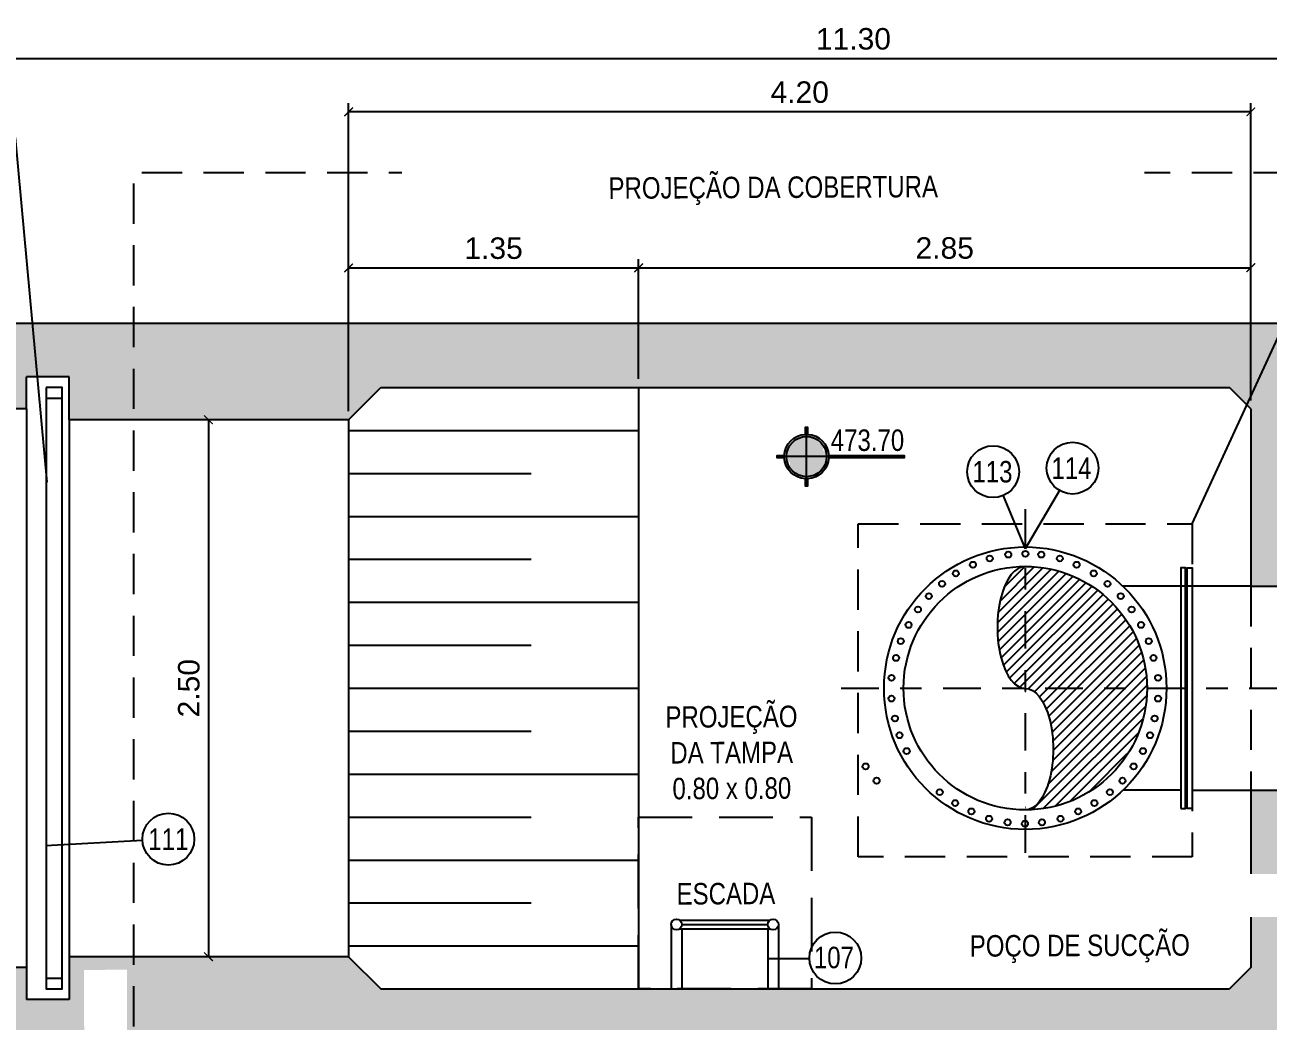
# Model space of a CAD drawing. Header units: feet. Extents: x 0 to 285175, y 0 to 9111378.
# Drawn here: x 285096.56 to 285102.35, y 9111372.08 to 9111376.72 of the extents above; entities that cross this region are included whole.
import ezdxf
from ezdxf import colors
from ezdxf.entities.mleader import LeaderData, LeaderLine
from ezdxf.enums import TextEntityAlignment as Align
from ezdxf.math import Vec2, Vec3

# ---------------------------------------------------------------- set-up
doc = ezdxf.new("R2010")
doc.units = ezdxf.units.FT
doc.header["$MEASUREMENT"] = 0
doc.linetypes.add('DASHDOT', pattern=[1, 0.5, -0.25, 0, -0.25])
doc.linetypes.add('HIDDEN', pattern=[0.375, 0.25, -0.125])
doc.layers.get('0').update_dxf_attribs({"linetype": 'CONTINUOUS'})
doc.layers.get('DEFPOINTS').update_dxf_attribs({"linetype": 'CONTINUOUS'})
for name, color, linetype in [('01', 1, 'CONTINUOUS'), ('01PROJ', 1, 'HIDDEN'), ('A-NIVEIS', 1, 'CONTINUOUS'), ('A-TEXTO', 2, 'CONTINUOUS'), ('EIXO', 1, 'DASHDOT'), ('H-SA-CONTORNO', 2, 'CONTINUOUS'), ('H-SA-DIM', 1, 'CONTINUOUS'), ('H-SA-ESTRUTURA (CORTE)', 5, 'CONTINUOUS'), ('H-SA-HTC CONCRETO', 253, 'CONTINUOUS'), ('H-SA-HTC ENCHIMENTO', 1, 'CONTINUOUS'), ('H-SA-TEXTO', 2, 'CONTINUOUS'), ('INDIC', 2, 'CONTINUOUS'), ('Top View-Ferro Fundido - JGS - K7(Esgoto)', 7, 'CONTINUOUS'), ('TUBULAÇÃO', 5, 'CONTINUOUS')]:
    doc.layers.add(name, color=color, linetype=linetype)
doc.styles.add('EGC_Arial_2.0mm', font='arial.ttf', dxfattribs={"width": 0.8, "height": 2})
doc.styles.get("Standard").update_dxf_attribs({"font": 'arial.ttf'})
doc.dimstyles.new('Copy of EGC_2.0mm', dxfattribs={"dimtxt": 0.1, "dimasz": 0.04, "dimexe": 0.04, "dimexo": 0.04, "dimgap": 0.04, "dimtad": 1, "dimzin": 1, "dimdsep": 46, "dimtxsty": 'Standard', "dimblk": 'ARCHTICK', "dimcen": 0, "dimclrd": 1, "dimclre": 1, "dimclrt": 2, "dimazin": 0, "dimtfac": 1, "dimtix": 1, "dimtmove": 1, "dimatfit": 3, "dimldrblk": 'NONE', "dimfxl": 0.002, "dimtolj": 1, "dimtzin": 0, "dimlwd": -1, "dimarcsym": 0})

# ---------------------------------------------------------------- blocks, each defined once
blk = doc.blocks.new('_ArchTick')
at = {"color": 0, "linetype": 'ByBlock', "const_width": 0.15}
blk.add_lwpolyline([(-0.5, -0.5), (0.5, 0.5)], dxfattribs=at)
blk = doc.blocks.new('*D1184')
at = {"layer": 'DEFPOINTS', "color": 0, "transparency": 16777216}
for p in [(285097.4176, 9111374.8792), (285097.4152, 9111372.3792), (285097.4176, 9111372.3792)]:
    blk.add_point(p, dxfattribs=at)
at = {"layer": 'H-SA-DIM', "color": 1, "lineweight": -2, "transparency": 16777216}
for p, q in [((285097.3776, 9111374.8792), (285097.3752, 9111374.8792)), ((285097.3776, 9111372.3792), (285097.3752, 9111372.3792))]:
    blk.add_line(p, q, dxfattribs=at)
at = {"layer": 'H-SA-DIM', "color": 1, "transparency": 16777216}
blk.add_line((285097.4152, 9111374.8792), (285097.4152, 9111372.3792), dxfattribs=at)
at = {"layer": 'H-SA-DIM', "color": 1, "transparency": 16777216, "xscale": 0.04, "yscale": 0.04, "zscale": 0.04}
for p, rotation in [((285097.4152, 9111374.8792), 90), ((285097.4152, 9111372.3792), 270)]:
    blk.add_blockref('_ArchTick', p, dxfattribs=dict(at, rotation=rotation))
at = {"layer": 'H-SA-DIM', "color": 2, "transparency": 16777216, "insert": (285097.3242, 9111373.6292), "char_height": 0.1, "attachment_point": 5, "rotation": 90}
blk.add_mtext('\\A1;2.50', dxfattribs=at)
blk = doc.blocks.new('_None')
blk = doc.blocks.new('*D1179')
at = {"layer": 'DEFPOINTS', "color": 0, "transparency": 16777216}
for p in [(285106.0676, 9111376.5607), (285106.0676, 9111375.0292), (285094.7676, 9111374.8792)]:
    blk.add_point(p, dxfattribs=at)
at = {"layer": 'H-SA-DIM', "color": 1, "lineweight": -2, "transparency": 16777216}
for p, q in [((285094.7676, 9111374.9192), (285094.7676, 9111376.6007)), ((285106.0676, 9111375.0692), (285106.0676, 9111376.6007))]:
    blk.add_line(p, q, dxfattribs=at)
at = {"layer": 'H-SA-DIM', "color": 1, "transparency": 16777216}
blk.add_line((285094.7676, 9111376.5607), (285106.0676, 9111376.5607), dxfattribs=at)
at = {"layer": 'H-SA-DIM', "color": 1, "transparency": 16777216, "xscale": 0.04, "yscale": 0.04, "zscale": 0.04, "rotation": 180}
blk.add_blockref('_ArchTick', (285094.7676, 9111376.5607), dxfattribs=at)
at = {"layer": 'H-SA-DIM', "color": 1, "transparency": 16777216, "xscale": 0.04, "yscale": 0.04, "zscale": 0.04}
blk.add_blockref('_ArchTick', (285106.0676, 9111376.5607), dxfattribs=at)
at = {"layer": 'H-SA-DIM', "color": 2, "transparency": 16777216, "insert": (285100.4176, 9111376.6518), "char_height": 0.1, "attachment_point": 5}
blk.add_mtext('\\A1;11.30', dxfattribs=at)
blk = doc.blocks.new('*D1195')
at = {"layer": 'DEFPOINTS', "color": 0, "transparency": 16777216}
for p in [(285098.0676, 9111376.3125), (285102.2676, 9111374.9292), (285098.0676, 9111374.8792)]:
    blk.add_point(p, dxfattribs=at)
at = {"layer": 'H-SA-DIM', "color": 1, "lineweight": -2, "transparency": 16777216}
for p, q in [((285098.0676, 9111374.9192), (285098.0676, 9111376.3525)), ((285102.2676, 9111374.9692), (285102.2676, 9111376.3525))]:
    blk.add_line(p, q, dxfattribs=at)
at = {"layer": 'H-SA-DIM', "color": 1, "transparency": 16777216}
blk.add_line((285102.2676, 9111376.3125), (285098.0676, 9111376.3125), dxfattribs=at)
at = {"layer": 'H-SA-DIM', "color": 1, "transparency": 16777216, "xscale": 0.04, "yscale": 0.04, "zscale": 0.04, "rotation": 180}
blk.add_blockref('_ArchTick', (285098.0676, 9111376.3125), dxfattribs=at)
at = {"layer": 'H-SA-DIM', "color": 1, "transparency": 16777216, "xscale": 0.04, "yscale": 0.04, "zscale": 0.04}
blk.add_blockref('_ArchTick', (285102.2676, 9111376.3125), dxfattribs=at)
at = {"layer": 'H-SA-DIM', "color": 2, "transparency": 16777216, "insert": (285100.1676, 9111376.4036), "char_height": 0.1, "attachment_point": 5}
blk.add_mtext('\\A1;4.20', dxfattribs=at)
blk = doc.blocks.new('*U1305')
at = {"true_color": 0xffffff}
h = blk.add_hatch(color=7, dxfattribs=at)
h.dxf.hatch_style = 1
edge = h.paths.add_edge_path()
edge.add_arc((0, 0), 2.07, 92.7623, 177.2377, ccw=False)
edge.add_line((-0.1, 2.07), (-0.1, 2.75))
edge.add_line((-0.1, 2.75), (0.1, 2.75))
edge.add_line((0.1, 2.75), (0.1, 2.07))
edge.add_arc((0, 0), 2.07, 2.7623, 87.2377, ccw=False)
edge.add_line((2.07, 0.1), (9.09, 0.1))
edge.add_line((9.09, 0.1), (9.09, -0.1))
edge.add_line((9.09, -0.1), (2.07, -0.1))
edge.add_arc((0, 0), 2.07, 272.7623, 357.2377, ccw=False)
edge.add_line((0.1, -2.07), (0.1, -2.75))
edge.add_line((0.1, -2.75), (-0.1, -2.75))
edge.add_line((-0.1, -2.75), (-0.1, -2.07))
edge.add_arc((0, 0), 2.07, 182.7623, 267.2377, ccw=False)
edge.add_line((-2.07, -0.1), (-2.75, -0.1))
edge.add_line((-2.75, -0.1), (-2.75, 0.1))
edge.add_line((-2.75, 0.1), (-2.07, 0.1))
for p, q in [((0, -2.75), (0, 2.75)), ((9.09, 0), (-2.75, 0))]:
    blk.add_line(p, q)
at = {"color": 7, "true_color": 0xffffff}
blk.add_lwpolyline([(-2.07, 0.1, -0.386246), (-0.1, 2.07), (-0.1, 2.75), (0.1, 2.75), (0.1, 2.07, -0.386246), (2.07, 0.1), (9.09, 0.1), (9.09, -0.1), (2.07, -0.1, -0.386246), (0.1, -2.07), (0.1, -2.75), (-0.1, -2.75), (-0.1, -2.07, -0.386246), (-2.07, -0.1), (-2.75, -0.1), (-2.75, 0.1)], format="xyb", close=True, dxfattribs=at)
blk.add_circle((0, 0), 1.87)
for points in [[(0, 1.87), (0, 0), (0.58, 1.78), (0.59, 0)], [(0.58, 1.78), (0.59, 0), (1.1, 1.52), (1.1, 0)], [(1.1, 1.52), (1.1, 0), (1.53, 1.08), (1.57, 0)], [(-1.79, -0.57), (0, 0), (-1.8, -0.54), (-1.88, 0)], [(-1.53, -1.08), (-1.57, 0), (-1.79, -0.57), (0, 0)], [(-1.1, -1.52), (-1.1, 0), (-1.53, -1.08), (-1.57, 0)], [(-0.58, -1.78), (-0.59, 0), (-1.1, -1.52), (-1.1, 0)], [(0, -1.88), (0, 0), (-0.58, -1.78), (-0.59, 0)], [(1.53, 1.08), (1.57, 0), (1.79, 0.57), (0, 0)], [(1.79, 0.57), (0, 0), (1.8, 0.54), (1.87, 0)]]:
    blk.add_solid(points)
at = {"layer": 'A-TEXTO', "color": 2, "style": 'EGC_Arial_2.0mm', "width": 0.8}
blk.add_attdef('000.00', text='', height=2, dxfattribs=at).set_placement((9.09, 0.53), align=Align.RIGHT)
blk = doc.blocks.new('*D1215')
at = {"layer": 'DEFPOINTS', "color": 0, "transparency": 16777216}
for p in [(285099.4176, 9111375.586), (285099.4176, 9111375.0292), (285098.0676, 9111374.8792)]:
    blk.add_point(p, dxfattribs=at)
at = {"layer": 'H-SA-DIM', "color": 1, "lineweight": -2, "transparency": 16777216}
for p, q in [((285098.0676, 9111374.9192), (285098.0676, 9111375.626)), ((285099.4176, 9111375.0692), (285099.4176, 9111375.626))]:
    blk.add_line(p, q, dxfattribs=at)
at = {"layer": 'H-SA-DIM', "color": 1, "transparency": 16777216}
blk.add_line((285098.0676, 9111375.586), (285099.4176, 9111375.586), dxfattribs=at)
at = {"layer": 'H-SA-DIM', "color": 1, "transparency": 16777216, "xscale": 0.04, "yscale": 0.04, "zscale": 0.04, "rotation": 180}
blk.add_blockref('_ArchTick', (285098.0676, 9111375.586), dxfattribs=at)
at = {"layer": 'H-SA-DIM', "color": 1, "transparency": 16777216, "xscale": 0.04, "yscale": 0.04, "zscale": 0.04}
blk.add_blockref('_ArchTick', (285099.4176, 9111375.586), dxfattribs=at)
at = {"layer": 'H-SA-DIM', "color": 2, "transparency": 16777216, "insert": (285098.7426, 9111375.6771), "char_height": 0.1, "attachment_point": 5}
blk.add_mtext('\\A1;1.35', dxfattribs=at)
blk = doc.blocks.new('*D1216')
at = {"layer": 'DEFPOINTS', "color": 0, "transparency": 16777216}
for p in [(285102.2676, 9111375.587), (285099.4176, 9111375.0292), (285102.2676, 9111374.9292)]:
    blk.add_point(p, dxfattribs=at)
at = {"layer": 'H-SA-DIM', "color": 1, "lineweight": -2, "transparency": 16777216}
for p, q in [((285099.4176, 9111375.0692), (285099.4176, 9111375.627)), ((285102.2676, 9111374.9692), (285102.2676, 9111375.627))]:
    blk.add_line(p, q, dxfattribs=at)
at = {"layer": 'H-SA-DIM', "color": 1, "transparency": 16777216}
blk.add_line((285099.4176, 9111375.587), (285102.2676, 9111375.587), dxfattribs=at)
at = {"layer": 'H-SA-DIM', "color": 1, "transparency": 16777216, "xscale": 0.04, "yscale": 0.04, "zscale": 0.04, "rotation": 180}
blk.add_blockref('_ArchTick', (285099.4176, 9111375.587), dxfattribs=at)
at = {"layer": 'H-SA-DIM', "color": 1, "transparency": 16777216, "xscale": 0.04, "yscale": 0.04, "zscale": 0.04}
blk.add_blockref('_ArchTick', (285102.2676, 9111375.587), dxfattribs=at)
at = {"layer": 'H-SA-DIM', "color": 2, "transparency": 16777216, "insert": (285100.8426, 9111375.678), "char_height": 0.1, "attachment_point": 5}
blk.add_mtext('\\A1;2.85', dxfattribs=at)

msp = doc.modelspace()

# ---------------------------------------------------------------- hatches: boundary and pattern name
at = {"layer": '01'}
h = msp.add_hatch(dxfattribs=at)
h.set_pattern_fill('ANSI31', color=256, scale=0.01, style=0)
h.set_pattern_definition([(45, (285098.459524, 9111375.57002), (-0.02245064, 0.02245064), [])])
edge = h.paths.add_edge_path()
edge.add_ellipse((285101.2167, 9111373.9121), major_axis=(0, 0.2837), ratio=0.459777, start_angle=-0.40143, end_angle=180.40143)
edge.add_line((285101.2176, 9111373.6284), (285101.2176, 9111374.1958))
edge = h.paths.add_edge_path()
edge.add_line((285101.2176, 9111374.1958), (285101.2176, 9111373.6284))
edge.add_line((285101.2176, 9111373.6284), (285101.7843, 9111373.6293))
edge.add_arc((285101.2171, 9111373.6286), 0.5672, 0.06746, 89.94316)
edge = h.paths.add_edge_path()
edge.add_ellipse((285101.2174, 9111373.3454), major_axis=(0, 0.2829), ratio=0.460372, start_angle=180.11212, end_angle=359.88788, ccw=False)
edge.add_arc((285101.2099, 9111373.6369), 0.5744, 270.77016, 359.24045)
edge.add_line((285101.7843, 9111373.6293), (285101.2176, 9111373.6284))
at = {"layer": 'H-SA-HTC CONCRETO'}
h = msp.add_hatch(color=256, dxfattribs=at)
h.dxf.hatch_style = 1
h.paths.add_polyline_path([(285098.2176, 9111375.0292), (285101.2176, 9111375.0292), (285101.2176, 9111375.3292), (285097.0676, 9111375.3292), (285097.0676, 9111374.8792), (285098.0676, 9111374.8792)])
h.paths.add_polyline_path([(285101.2176, 9111372.2292), (285098.2176, 9111372.2292), (285098.0676, 9111372.3792), (285097.0676, 9111372.3792), (285097.0676, 9111371.7792), (285098.0676, 9111371.7792), (285098.2176, 9111371.9292), (285101.2176, 9111371.9292)])
h.paths.add_polyline_path([(285106.3676, 9111370.0542), (285106.2289, 9111370.0542), (285106.2289, 9111369.9692), (285106.2064, 9111369.9692), (285106.2064, 9111370.0542), (285106.0676, 9111370.0542), (285106.0676, 9111369.1292), (285105.2176, 9111369.1292), (285102.5676, 9111369.1292), (285102.5676, 9111369.9292), (285102.5676, 9111370.0542), (285102.4289, 9111370.0542), (285102.4289, 9111369.9692), (285102.4064, 9111369.9692), (285102.4064, 9111370.0542), (285102.2676, 9111370.0542), (285102.2676, 9111369.2292), (285102.1676, 9111369.1292), (285098.2176, 9111369.1292), (285098.0676, 9111369.2792), (285097.0676, 9111369.2792), (285097.0676, 9111368.6792), (285098.0676, 9111368.6792), (285098.2176, 9111368.8292), (285102.1676, 9111368.8292), (285102.2676, 9111368.7292), (285102.2676, 9111368.1042), (285102.4064, 9111368.1042), (285102.4064, 9111368.1892), (285102.4289, 9111368.1892), (285102.4289, 9111368.1042), (285102.5676, 9111368.1042), (285102.5676, 9111368.8292), (285103.4176, 9111368.8292), (285105.2176, 9111368.8292), (285106.0676, 9111368.8292), (285106.0676, 9111368.1042), (285106.2064, 9111368.1042), (285106.2064, 9111368.1892), (285106.2289, 9111368.1892), (285106.2289, 9111368.1042), (285106.3676, 9111368.1042)])
h.paths.add_polyline_path([(285100.4525, 9111366.7292), (285098.2176, 9111366.7292), (285098.0676, 9111366.8792), (285097.0676, 9111366.8792), (285097.0676, 9111366.4292), (285100.2966, 9111366.4292)])
h.paths.add_polyline_path([(285106.3676, 9111367.4542), (285106.2289, 9111367.4542), (285106.2289, 9111367.3692), (285106.2064, 9111367.3692), (285106.2064, 9111367.4542), (285106.0676, 9111367.4542), (285106.0676, 9111366.7292), (285105.2176, 9111366.7292), (285104.1747, 9111366.7292), (285104.0434, 9111366.4292), (285106.3676, 9111366.4292)])
h.paths.add_polyline_path([(285106.3676, 9111373.1542), (285106.2289, 9111373.1542), (285106.2289, 9111373.0692), (285106.2064, 9111373.0692), (285106.2064, 9111373.1542), (285106.0676, 9111373.1542), (285106.0676, 9111372.2292), (285105.2176, 9111372.2292), (285104.3176, 9111372.2292), (285104.3176, 9111371.9292), (285105.2176, 9111371.9292), (285106.0676, 9111371.9292), (285106.0676, 9111371.0042), (285106.2064, 9111371.0042), (285106.2064, 9111371.0892), (285106.2289, 9111371.0892), (285106.2289, 9111371.0042), (285106.3676, 9111371.0042)])
h.paths.add_polyline_path([(285104.3176, 9111372.2292), (285102.5676, 9111372.2292), (285102.5676, 9111373.0292), (285102.5676, 9111373.1542), (285102.4289, 9111373.1542), (285102.4289, 9111373.0692), (285102.4064, 9111373.0692), (285102.4064, 9111373.1542), (285102.2676, 9111373.1542), (285102.2676, 9111372.3292), (285102.1676, 9111372.2292), (285101.2176, 9111372.2292), (285101.2176, 9111371.9292), (285102.1676, 9111371.9292), (285102.2676, 9111371.8292), (285102.2676, 9111371.0042), (285102.4064, 9111371.0042), (285102.4064, 9111371.0892), (285102.4289, 9111371.0892), (285102.4289, 9111371.0042), (285102.5676, 9111371.0042), (285102.5676, 9111371.9292), (285103.4176, 9111371.9292), (285104.3176, 9111371.9292)])
h.paths.add_polyline_path([(285104.3176, 9111375.3292), (285101.2176, 9111375.3292), (285101.2176, 9111375.0292), (285102.1676, 9111375.0292), (285102.2676, 9111374.9292), (285102.2676, 9111374.1042), (285102.4064, 9111374.1042), (285102.4064, 9111374.1892), (285102.4289, 9111374.1892), (285102.4289, 9111374.1042), (285102.5676, 9111374.1042), (285102.5676, 9111375.0292), (285103.4176, 9111375.0292), (285104.3176, 9111375.0292)])
h.paths.add_polyline_path([(285106.3676, 9111375.3292), (285104.3176, 9111375.3292), (285104.3176, 9111375.0292), (285105.2176, 9111375.0292), (285106.0676, 9111375.0292), (285106.0676, 9111374.1042), (285106.2064, 9111374.1042), (285106.2064, 9111374.1892), (285106.2289, 9111374.1892), (285106.2289, 9111374.1042), (285106.3676, 9111374.1042)])
h.paths.add_polyline_path([(285096.5676, 9111375.0792), (285096.5676, 9111375.3292), (285092.2576, 9111375.3292), (285092.2576, 9111374.9292), (285095.1576, 9111374.9292), (285095.1576, 9111375.0792)])
h.paths.add_polyline_path([(285096.5536, 9111366.4292), (285096.5536, 9111366.6792), (285095.1576, 9111366.6792), (285095.1576, 9111366.8292), (285092.2576, 9111366.8292), (285092.2576, 9111366.4292)])
h.paths.add_polyline_path([(285096.5536, 9111366.8292), (285096.5536, 9111366.4292), (285097.0676, 9111366.4292), (285097.0676, 9111366.8792), (285096.7676, 9111366.8792), (285096.7676, 9111366.6792), (285096.5676, 9111366.6792), (285096.5676, 9111366.8292)])
h = msp.add_hatch(color=256, dxfattribs=at)
h.dxf.hatch_style = 1
h.paths.add_polyline_path([(285110.9676, 9111375.2177), (285110.9676, 9111375.3293), (285108.3676, 9111375.3293), (285108.3676, 9111374.2542), (285108.6676, 9111374.2542), (285108.6676, 9111375.0293), (285110.6676, 9111375.0293), (285110.6676, 9111374.891)])
h.paths.add_polyline_path([(285108.6676, 9111373.0042), (285108.3676, 9111373.0042), (285108.3676, 9111371.1542), (285108.6676, 9111371.1542)])
h.paths.add_polyline_path([(285110.9676, 9111373.0042), (285110.6676, 9111373.0042), (285110.6676, 9111371.1542), (285110.9676, 9111371.1542)])
h.paths.add_polyline_path([(285110.9676, 9111375.2177), (285110.6676, 9111374.891), (285110.6676, 9111374.2542), (285110.9676, 9111374.2542)], flags=17)
h.paths.add_polyline_path([(285110.9676, 9111369.9042), (285110.6676, 9111369.9042), (285110.6676, 9111368.2292), (285110.9676, 9111368.2292)])
h.paths.add_polyline_path([(285108.6676, 9111369.9042), (285108.3676, 9111369.9042), (285108.3676, 9111368.2292), (285108.6676, 9111368.2292)])
h.paths.add_polyline_path([(285110.9676, 9111367.3292), (285110.6676, 9111367.3292), (285110.6676, 9111366.0294), (285109.2153, 9111366.0294), (285108.9154, 9111366.0294), (285108.9153, 9111365.7294), (285110.9676, 9111365.7294)])
h.paths.add_polyline_path([(285108.6676, 9111367.3292), (285108.3676, 9111367.3292), (285108.3676, 9111365.7294), (285108.9153, 9111365.7294), (285108.9154, 9111366.0294), (285108.9153, 9111366.0294), (285108.6676, 9111366.0294)])
edge = h.paths.add_edge_path()
edge.add_line((285096.5676, 9111368.8792), (285096.5676, 9111369.0792))
edge.add_line((285096.5676, 9111369.0792), (285095.1576, 9111369.0792))
edge.add_line((285095.1576, 9111369.0792), (285095.1576, 9111369.2292))
edge.add_line((285095.1576, 9111369.2292), (285094.9176, 9111369.2292))
edge.add_arc((285094.9176, 9111369.0792), 0.15, 90, 180)
edge.add_line((285094.7676, 9111369.0792), (285094.7676, 9111368.8792))
edge.add_arc((285094.9176, 9111368.8792), 0.15, 180, 270)
edge.add_line((285094.9176, 9111368.7292), (285095.1576, 9111368.7292))
edge.add_line((285095.1576, 9111368.7292), (285095.1576, 9111368.8792))
edge.add_line((285095.1576, 9111368.8792), (285096.5676, 9111368.8792))
h.paths.add_polyline_path([(285096.5676, 9111369.0792), (285096.5676, 9111368.8792), (285096.7676, 9111368.8792), (285096.7676, 9111368.6792), (285097.0676, 9111368.6792), (285097.0676, 9111369.2792), (285096.7676, 9111369.2792), (285096.7676, 9111369.0792)])
h.paths.add_polyline_path([(285096.5676, 9111371.8292), (285095.1576, 9111371.8292)], flags=0)
h.paths.add_polyline_path([(285096.5676, 9111372.1792), (285096.5676, 9111371.9792), (285096.7676, 9111371.9792), (285096.7676, 9111371.7792), (285097.0676, 9111371.7792), (285097.0676, 9111372.3792), (285096.7676, 9111372.3792), (285096.7676, 9111372.1792)])
h.paths.add_polyline_path([(285096.5676, 9111375.3292), (285096.5676, 9111375.0792), (285096.7676, 9111375.0792), (285096.7676, 9111374.8792), (285097.0676, 9111374.8792), (285097.0676, 9111375.3292)])
h.paths.add_polyline_path([(285096.2576, 9111372.1792), (285096.2576, 9111372.3292), (285095.1576, 9111372.3292), (285095.1576, 9111372.1792)])
h.paths.add_polyline_path([(285096.4576, 9111372.3292), (285096.4576, 9111372.1792), (285096.5676, 9111372.1792), (285096.5676, 9111372.3292)])
edge = h.paths.add_edge_path()
edge.add_line((285096.2576, 9111371.8292), (285096.2576, 9111371.9792))
edge.add_line((285096.2576, 9111371.9792), (285096.4576, 9111371.9792))
edge.add_line((285096.4576, 9111371.9792), (285096.4576, 9111371.8292))
edge.add_line((285096.4576, 9111371.8292), (285096.5676, 9111371.8292))
edge.add_line((285096.5676, 9111371.8292), (285096.5676, 9111372.1792))
edge.add_line((285096.5676, 9111372.1792), (285095.1576, 9111372.1792))
edge.add_line((285095.1576, 9111372.1792), (285095.1576, 9111372.3292))
edge.add_line((285095.1576, 9111372.3292), (285094.9176, 9111372.3292))
edge.add_arc((285094.9176, 9111372.1792), 0.15, 90, 180)
edge.add_line((285094.7676, 9111372.1792), (285094.7676, 9111371.9792))
edge.add_arc((285094.9176, 9111371.9792), 0.15, 180, 270)
edge.add_line((285094.9176, 9111371.8292), (285096.2576, 9111371.8292))
h.paths.add_polyline_path([(285096.4576, 9111368.8792), (285096.4576, 9111368.7292), (285096.5676, 9111368.7292), (285096.5676, 9111368.8792)])
h.paths.add_polyline_path([(285096.2576, 9111368.7292), (285096.2576, 9111368.8792), (285095.1576, 9111368.8792), (285095.1576, 9111368.7292)])
h.paths.add_polyline_path([(285096.4576, 9111369.2292), (285096.4576, 9111369.0792), (285096.5676, 9111369.0792), (285096.5676, 9111369.2292)])
h.paths.add_polyline_path([(285096.2576, 9111369.0792), (285096.2576, 9111369.2292), (285095.1576, 9111369.2292), (285095.1576, 9111369.0792)])
h.paths.add_polyline_path([(285096.2576, 9111366.6792), (285096.2576, 9111366.8292), (285095.1576, 9111366.8292), (285095.1576, 9111366.6792)])
h.paths.add_polyline_path([(285096.4576, 9111366.8292), (285096.4576, 9111366.6792), (285096.5536, 9111366.6792), (285096.5536, 9111366.8292)])
h.paths.add_polyline_path([(285096.4576, 9111375.0792), (285096.4576, 9111374.9292), (285096.5676, 9111374.9292), (285096.5676, 9111375.0792)])
h.paths.add_polyline_path([(285096.2576, 9111374.9292), (285096.2576, 9111375.0792), (285095.1576, 9111375.0792), (285095.1576, 9111374.9292)])

# ---------------------------------------------------------------- linework, layer by layer
at = {"layer": '01', "color": 1}
for centre in [(285101.052, 9111374.2331), (285101.1383, 9111374.2512), (285101.2182, 9111374.255), (285101.2922, 9111374.2512), (285101.3785, 9111374.2331), (285100.8944, 9111374.1636), (285100.9738, 9111374.2042), (285101.4567, 9111374.2042), (285101.5361, 9111374.1636), (285100.8302, 9111374.1151), (285101.6004, 9111374.1151), (285100.7687, 9111374.0579), (285101.6619, 9111374.0579), (285100.7179, 9111373.9956), (285101.7127, 9111373.9956), (285100.6742, 9111373.9239), (285100.638, 9111373.8484), (285100.6162, 9111373.7699), (285100.5949, 9111373.6777), (285100.5949, 9111373.5807), (285100.6109, 9111373.4884), (285100.632, 9111373.41), (285100.6654, 9111373.3367), (285100.4743, 9111373.2654), (285101.7217, 9111373.2654), (285100.5257, 9111373.1987), (285101.6703, 9111373.1987), (285100.8192, 9111373.1451), (285101.6114, 9111373.1451), (285100.8911, 9111373.0944), (285100.9666, 9111373.0555), (285101.4639, 9111373.0555), (285101.5394, 9111373.0944), (285101.0489, 9111373.0217), (285101.1355, 9111373.0047), (285101.2162, 9111372.9984), (285101.295, 9111373.0047), (285101.3816, 9111373.0217)]:
    msp.add_circle(centre, 0.014, dxfattribs=at)
at = {"layer": '01'}
msp.add_ellipse((285101.2176, 9111373.9121), major_axis=(0, 0.2837), ratio=0.458159, start_param=0, end_param=3.141593, dxfattribs=at)
at = {"layer": '01', "extrusion": (0, 0, -1)}
msp.add_ellipse((285101.2176, 9111373.3454), major_axis=(0, 0.2829), ratio=0.459472, start_param=0, end_param=3.141593, dxfattribs=at)
at = {"layer": '01PROJ', "color": 251, "ltscale": 75}
msp.add_line((285096.7676, 9111374.8792), (285096.7676, 9111373.1792), dxfattribs=at)
at = {"layer": 'EIXO', "ltscale": 0.35}
msp.add_line((285100.3602, 9111373.6293), (285113.4568, 9111373.6293), dxfattribs=at)
msp.add_lwpolyline([(285101.2176, 9111374.4634), (285101.2176, 9111372.7933)], dxfattribs=at)
at = {"layer": 'H-SA-CONTORNO', "color": 1, "linetype": 'HIDDEN', "ltscale": 0.75}
for p, q in [((285097.0676, 9111365.7292), (285097.0676, 9111376.0292)), ((285107.0676, 9111376.0292), (285097.0676, 9111376.0292)), ((285102.2676, 9111374.1042), (285102.2676, 9111373.1542))]:
    msp.add_line(p, q, dxfattribs=at)
at = {"layer": 'H-SA-CONTORNO', "ltscale": 0.75}
for p, q in [((285096.6597, 9111374.9792), (285096.7347, 9111374.9792)), ((285099.4176, 9111375.0292), (285099.4176, 9111372.2292)), ((285096.7676, 9111374.8792), (285096.7676, 9111372.3792)), ((285098.0676, 9111374.8792), (285098.0676, 9111372.3792)), ((285096.6597, 9111372.2792), (285096.7347, 9111372.2792)), ((285096.6597, 9111372.2792), (285096.7347, 9111372.2792))]:
    msp.add_line(p, q, dxfattribs=at)
at = {"layer": 'H-SA-CONTORNO'}
msp.add_lwpolyline([(285096.6597, 9111375.0292), (285096.6597, 9111372.2292), (285096.7347, 9111372.2292), (285096.7347, 9111375.0292)], close=True, dxfattribs=at)
at = {"layer": 'H-SA-ESTRUTURA (CORTE)'}
for p, q in [((285092.2676, 9111375.3292), (285106.3676, 9111375.3292)), ((285096.7676, 9111375.0792), (285096.5676, 9111375.0792)), ((285096.5676, 9111374.9292), (285096.5676, 9111375.0792)), ((285096.7676, 9111374.8792), (285096.7676, 9111375.0792)), ((285098.0676, 9111374.8792), (285098.2176, 9111375.0292)), ((285098.2176, 9111375.0292), (285102.1676, 9111375.0292)), ((285102.2676, 9111374.9292), (285102.1676, 9111375.0292)), ((285096.5676, 9111374.9292), (285096.4576, 9111374.9292)), ((285102.2676, 9111374.9292), (285102.2676, 9111374.1042)), ((285098.0676, 9111374.8792), (285096.7676, 9111374.8792)), ((285102.2676, 9111373.1542), (285102.2676, 9111372.3292)), ((285098.0676, 9111372.3792), (285096.7676, 9111372.3792)), ((285096.7676, 9111372.3792), (285096.7676, 9111372.1792)), ((285098.0676, 9111372.3792), (285098.2176, 9111372.2292)), ((285096.5676, 9111372.3292), (285096.4576, 9111372.3292)), ((285096.5676, 9111372.3292), (285096.5676, 9111372.1792)), ((285102.2676, 9111372.3292), (285102.1676, 9111372.2292)), ((285098.2176, 9111372.2292), (285102.1676, 9111372.2292)), ((285096.7676, 9111372.1792), (285096.5676, 9111372.1792))]:
    msp.add_line(p, q, dxfattribs=at)
at = {"layer": 'H-SA-HTC ENCHIMENTO'}
for p, q in [((285098.0676, 9111374.8292), (285099.4176, 9111374.8292)), ((285098.0676, 9111374.6292), (285098.9176, 9111374.6292)), ((285098.0676, 9111374.4292), (285099.4176, 9111374.4292)), ((285098.0676, 9111374.2292), (285098.9176, 9111374.2292)), ((285098.0676, 9111374.0292), (285099.4176, 9111374.0292)), ((285098.0676, 9111373.8292), (285098.9176, 9111373.8292)), ((285098.0676, 9111373.6292), (285099.4176, 9111373.6292)), ((285098.0676, 9111373.4292), (285098.9176, 9111373.4292)), ((285098.0676, 9111373.2292), (285099.4176, 9111373.2292)), ((285098.0676, 9111373.0292), (285098.9176, 9111373.0292)), ((285098.0676, 9111372.8292), (285099.4176, 9111372.8292)), ((285098.0676, 9111372.6292), (285098.9176, 9111372.6292)), ((285098.0676, 9111372.4292), (285099.4176, 9111372.4292))]:
    msp.add_line(p, q, dxfattribs=at)
at = {"layer": 'INDIC', "color": 1, "linetype": 'Continuous'}
for p, q in [((285101.1142, 9111374.5255), (285101.2175, 9111374.2775)), ((285101.3768, 9111374.5497), (285101.2175, 9111374.2775)), ((285097.1079, 9111372.9198), (285096.656, 9111372.8947)), ((285100.2126, 9111372.3692), (285100.0187, 9111372.3692))]:
    msp.add_line(p, q, dxfattribs=at)
for centre in [(285101.0678, 9111374.637), (285101.4377, 9111374.6539), (285097.2285, 9111372.9264), (285100.3332, 9111372.3729)]:
    msp.add_circle(centre, 0.1207, dxfattribs=at)
at = {"layer": 'Top View-Ferro Fundido - JGS - K7(Esgoto)', "color": 1, "linetype": 'ByBlock', "lineweight": -2}
for p, q in [((285102.2676, 9111374.1042), (285101.6722, 9111374.1042)), ((285102.2676, 9111374.1042), (285102.5676, 9111374.1042)), ((285101.9411, 9111373.1542), (285101.6722, 9111373.1542)), ((285101.9941, 9111373.1542), (285102.2676, 9111373.1542)), ((285102.2676, 9111373.1542), (285102.4064, 9111373.1542)), ((285099.6087, 9111372.5492), (285100.0287, 9111372.5492)), ((285099.5687, 9111372.5292), (285099.5687, 9111372.2292)), ((285099.6087, 9111372.5092), (285100.0287, 9111372.5092)), ((285099.6187, 9111372.5292), (285100.0187, 9111372.5292)), ((285099.6187, 9111372.5092), (285099.6187, 9111372.2292)), ((285100.0187, 9111372.5092), (285100.0187, 9111372.2292)), ((285100.0687, 9111372.5292), (285100.0687, 9111372.2292))]:
    msp.add_line(p, q, dxfattribs=at)
for points in [[(285101.9411, 9111373.0692), (285101.9636, 9111373.0692), (285101.9636, 9111374.1892), (285101.9411, 9111374.1892)], [(285101.9941, 9111373.0692), (285101.9716, 9111373.0692), (285101.9716, 9111374.1892), (285101.9941, 9111374.1892)]]:
    msp.add_lwpolyline(points, close=True, dxfattribs=at)
for points in [[(285101.9636, 9111373.1132), (285101.9676, 9111373.1132), (285101.9676, 9111374.1452), (285101.9636, 9111374.1452)], [(285101.9716, 9111373.1132), (285101.9676, 9111373.1132), (285101.9676, 9111374.1452), (285101.9716, 9111374.1452)]]:
    msp.add_lwpolyline(points, dxfattribs=at)
for centre, radius in [((285101.2176, 9111373.6292), 0.6574), ((285101.7564, 9111373.9239), 0.014), ((285101.7925, 9111373.8484), 0.014), ((285101.8143, 9111373.7699), 0.014), ((285101.8356, 9111373.6777), 0.014), ((285101.8356, 9111373.5807), 0.014), ((285101.8196, 9111373.4884), 0.014), ((285101.7985, 9111373.41), 0.014), ((285101.7651, 9111373.3367), 0.014), ((285099.5937, 9111372.5292), 0.025), ((285100.0437, 9111372.5292), 0.025)]:
    msp.add_circle(centre, radius, dxfattribs=at)
at = {"layer": 'TUBULAÇÃO'}
msp.add_circle((285101.2176, 9111373.6292), 0.5667, dxfattribs=at)

# ---------------------------------------------------------------- block references
at = {"layer": 'A-NIVEIS', "xscale": 0.05, "yscale": 0.05, "zscale": 0.05}
msp.add_blockref('*U1305', (285100.1994, 9111374.7073), dxfattribs=at).add_auto_attribs({'000.00': '473.70'})

# ---------------------------------------------------------------- texts
at = {"layer": 'INDIC', "color": 2, "style": 'EGC_Arial_2.0mm', "width": 0.8}
for s, p in [('114', (285101.4326, 9111374.6539)), ('113', (285101.0648, 9111374.637)), ('111', (285097.2285, 9111372.9264)), ('107', (285100.3267, 9111372.3755))]:
    msp.add_text(s, height=0.1, dxfattribs=at).set_placement(p, align=Align.MIDDLE_CENTER)

# ---------------------------------------------------------------- dimensions: what is measured, and where the dimension line sits
at = {"layer": 'H-SA-DIM'}
for base, p1, p2, picture, middle in [((285106.0676, 9111376.5607), (285094.7676, 9111374.8792), (285106.0676, 9111375.0292), '*D1179', (285100.4176, 9111376.6518)), ((285098.0676, 9111376.3125), (285102.2676, 9111374.9292), (285098.0676, 9111374.8792), '*D1195', (285100.1676, 9111376.4036)), ((285099.4176, 9111375.586), (285098.0676, 9111374.8792), (285099.4176, 9111375.0292), '*D1215', (285098.7426, 9111375.6771)), ((285102.2676, 9111375.587), (285099.4176, 9111375.0292), (285102.2676, 9111374.9292), '*D1216', (285100.8426, 9111375.678))]:
    dim = msp.add_linear_dim(base=base, p1=p1, p2=p2, dimstyle='Copy of EGC_2.0mm', dxfattribs=at)
    dim.commit()
    dim.dimension.update_dxf_attribs({"geometry": picture, "text_midpoint": middle})
dim = msp.add_linear_dim(base=(285097.4152, 9111372.3792), p1=(285097.4176, 9111374.8792), p2=(285097.4176, 9111372.3792), angle=90, dimstyle='Copy of EGC_2.0mm', dxfattribs=at)
dim.commit()
dim.dimension.update_dxf_attribs({"geometry": '*D1184', "text_midpoint": (285097.3242, 9111373.6292)})

# ---------------------------------------------------------------- next in the draw order: texts
at = {"layer": 'H-SA-TEXTO', "color": 2, "char_height": 0.1, "attachment_point": 2, "style": 'EGC_Arial_2.0mm', "bg_fill": 2}
for s, insert, width, rotation in [('PROJEÇÃO DA COBERTURA', (285100.0441, 9111376.0112), 3.355817, 0.2869), ('ESCADA', (285099.8239, 9111372.7229), 0.577052, 0.2869), ('POÇO DE SUCÇÃO', (285101.4712, 9111372.4817), 1.132907, 0.2869), ('PROJEÇÃO DA COBERTURA', (285096.894, 9111370.5899), 3.355817, 90.2869)]:
    msp.add_mtext(s, dxfattribs=dict(at, insert=insert, width=width, rotation=rotation))
at = {"layer": 'H-SA-TEXTO', "color": 2, "insert": (285099.8497, 9111373.5465), "char_height": 0.1, "width": 0.742085, "attachment_point": 2, "rotation": 0.2869, "style": 'EGC_Arial_2.0mm', "bg_fill": 3, "box_fill_scale": 1, "bg_fill_color": 256, "bg_fill_transparency": 0}
msp.add_mtext('PROJEÇÃO DA TAMPA 0.80 x 0.80', dxfattribs=at)

# ---------------------------------------------------------------- next in the draw order: leaders
at = {"layer": 'H-SA-TEXTO'}
ml = msp.add_multileader_mtext('Standard', dxfattribs=at)
ml.set_content('COMPORTA ENSECADEIRA', color=2, style='EGC_Arial_2.0mm')
ml.set_leader_properties(color=1, linetype='ByLayer', lineweight=-1)
ml.set_arrow_properties(name='NONE')
ml.build(insert=Vec2(0, 0))
ml.multileader.update_dxf_attribs({"text_left_attachment_type": 2, "text_right_attachment_type": 2, "dogleg_length": 1.9819, "arrow_head_size": 0.075, "scale": 0.05})
ctx = ml.context
ctx.base_point, ctx.scale, ctx.char_height, ctx.arrow_head_size, ctx.landing_gap_size, ctx.plane_origin, ctx.plane_x_axis, ctx.plane_y_axis = Vec3(285094.846, 9111376.1852), 0.05, 0.1, 0.075, 0.05, Vec3(285172.1939, 9111373.4124), Vec3(0.999987, 0.005007), Vec3(-0.005007, 0.999987)
ctx.left_attachment, ctx.right_attachment, ctx.text_align_type = 2, 2, 1
notes = []
notes.append((ctx, [(1, (1, 1, 0), (285096.5176, 9111376.1935), (-0.999987, -0.005007), 0.0991, [(0, [(285096.6649, 9111374.5881)], 0, [])])]))
ctx.mtext.insert, ctx.mtext.text_direction, ctx.mtext.rotation, ctx.mtext.width, ctx.mtext.defined_height, ctx.mtext.alignment, ctx.mtext.flow_direction = Vec3(285095.632, 9111376.2409), Vec3(0.999987, 0.005007), 0.005007, 1.551384, 0.8915, 2, 5
ctx.mtext.has_bg_fill, ctx.mtext.bg_color, ctx.mtext.bg_scale_factor, ctx.mtext.bg_transparency, ctx.mtext.use_window_bg_color = 1, -1073741824, 1, 0, 1
ml = msp.add_multileader_mtext('Standard', dxfattribs=at)
ml.set_content('PROJEÇÃO DA ABERTURA 1.55 x 1.55', color=2, style='EGC_Arial_2.0mm')
ml.set_leader_properties(color=1, linetype='ByLayer', lineweight=-1)
ml.set_arrow_properties(name='NONE')
ml.build(insert=Vec2(0, 0))
ml.multileader.update_dxf_attribs({"text_left_attachment_type": 2, "text_right_attachment_type": 2, "dogleg_length": 1.9819, "arrow_head_size": 0.075, "scale": 0.05})
ctx = ml.context
ctx.base_point, ctx.scale, ctx.char_height, ctx.arrow_head_size, ctx.landing_gap_size, ctx.plane_origin, ctx.plane_x_axis, ctx.plane_y_axis = Vec3(285102.6508, 9111375.607), 0.05, 0.1, 0.075, 0.05, Vec3(285177.075, 9111372.8388), Vec3(0.999987, 0.005007), Vec3(-0.005007, 0.999987)
ctx.left_attachment, ctx.right_attachment, ctx.text_align_type = 2, 2, 1
notes.append((ctx, [(0, (1, 1, 0), (285102.5517, 9111375.6065), (0.999987, 0.005007), 0.0991, [(0, [(285101.995, 9111374.3942)], 0, [])])]))
ctx.mtext.insert, ctx.mtext.text_direction, ctx.mtext.rotation, ctx.mtext.width, ctx.mtext.defined_height, ctx.mtext.alignment, ctx.mtext.flow_direction = Vec3(285103.2941, 9111375.7556), Vec3(0.999987, 0.005007), 0.005007, 1.26384, 0.8813, 2, 5
ctx.mtext.has_bg_fill, ctx.mtext.bg_color, ctx.mtext.bg_scale_factor, ctx.mtext.bg_transparency, ctx.mtext.use_window_bg_color = 1, -1073741824, 1, 0, 1
for ctx, leaders in notes:
    for number, flags, end, landing, length, lines in leaders:
        leader = LeaderData()
        leader.index, (leader.has_last_leader_line, leader.has_dogleg_vector, leader.attachment_direction) = number, flags
        leader.last_leader_point, leader.dogleg_vector, leader.dogleg_length = Vec3(end), Vec3(landing), length
        for number, points, colour, breaks in lines:
            line = LeaderLine()
            line.index, line.vertices, line.color, line.breaks = number, Vec3.list(points), colors.encode_raw_color(colour), breaks
            leader.lines.append(line)
        ctx.leaders.append(leader)

# ---------------------------------------------------------------- next in the draw order: linework, layer by layer
at = {"layer": '01PROJ', "color": 251}
msp.add_lwpolyline([(285099.4176, 9111373.0288), (285100.2223, 9111373.0288), (285100.2223, 9111372.2292), (285099.4176, 9111372.2292)], close=True, dxfattribs=at)
at = {"layer": 'H-SA-CONTORNO', "ltscale": 0.75}
msp.add_line((285096.5676, 9111374.9292), (285096.5676, 9111372.3292), dxfattribs=at)
at = {"layer": 'H-SA-CONTORNO', "color": 1, "linetype": 'HIDDEN', "ltscale": 0.75}
msp.add_lwpolyline([(285100.4403, 9111374.3942), (285101.995, 9111374.3942), (285101.995, 9111372.8445), (285100.4403, 9111372.8445)], close=True, dxfattribs=at)

# ---------------------------------------------------------------- next in the draw order: texts
at = {"layer": 'H-SA-TEXTO', "color": 2, "insert": (285103.188, 9111372.6081), "char_height": 0.1, "width": 3.355817, "attachment_point": 8, "rotation": 359.7131, "style": 'EGC_Arial_2.0mm', "bg_fill": 2}
msp.add_mtext('ESCADA', dxfattribs=at)

doc.saveas('drawing.dxf')
